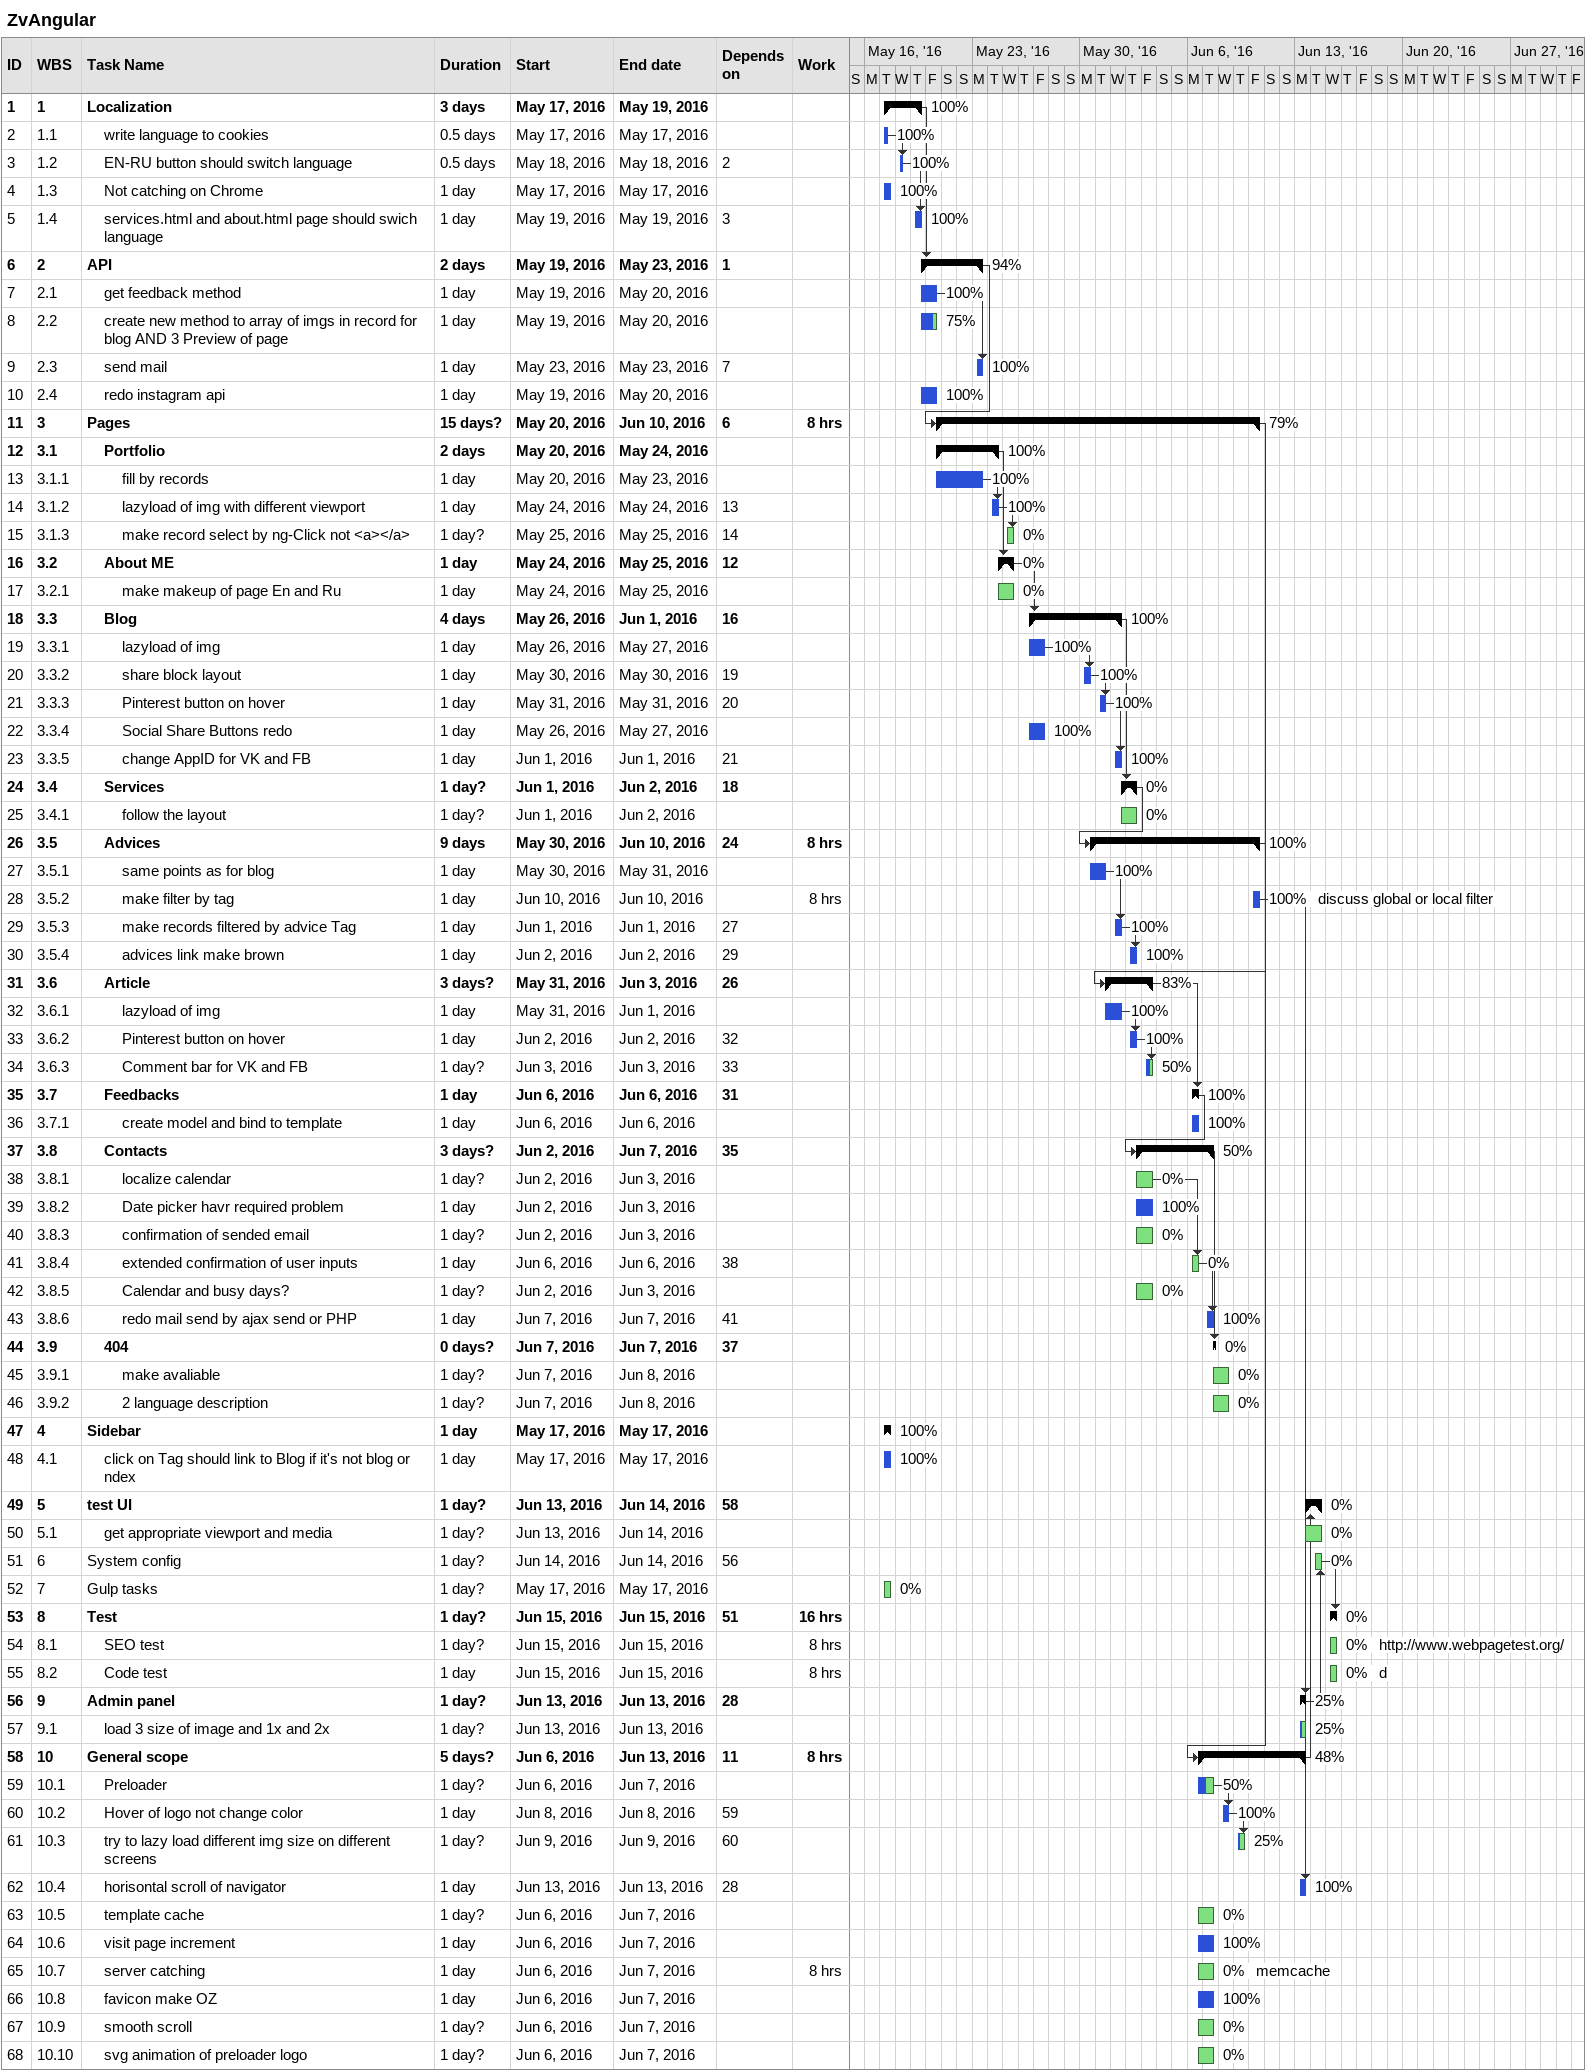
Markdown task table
ZvAngular

| ID | WBS | Task | Duration | Start | Finish | Predecessors | Resources | % complete | Work (h) |
|---|---|---|---|---|---|---|---|---|---|
| 1 | 1 | **Localization** | 3d | 2016-05-17 | 2016-05-19 |  |  | 100 |  |
| 2 | 1.1 | write language to cookies | 0.5d | 2016-05-17 | 2016-05-17 |  |  | 100 |  |
| 3 | 1.2 | EN-RU button should switch language | 0.5d | 2016-05-18 | 2016-05-18 | 2 |  | 100 |  |
| 4 | 1.3 | Not catching on Chrome | 1d | 2016-05-17 | 2016-05-17 |  |  | 100 |  |
| 5 | 1.4 | services.html and about.html page should swich language | 1d | 2016-05-19 | 2016-05-19 | 3 |  | 100 |  |
| 6 | 2 | **API** | 2d | 2016-05-19 | 2016-05-23 | 1 |  | 94 |  |
| 7 | 2.1 | get feedback method | 1d | 2016-05-19 | 2016-05-20 |  |  | 100 |  |
| 8 | 2.2 | create new method to array of imgs in record for blog AND 3 Preview of page | 1d | 2016-05-19 | 2016-05-20 |  |  | 75 |  |
| 9 | 2.3 | send mail | 1d | 2016-05-23 | 2016-05-23 | 7 |  | 100 |  |
| 10 | 2.4 | redo instagram api | 1d | 2016-05-19 | 2016-05-20 |  |  | 100 |  |
| 11 | 3 | **Pages** | 15d? | 2016-05-20 | 2016-06-10 | 6 |  | 79 | 8 |
| 12 | 3.1 | **Portfolio** | 2d | 2016-05-20 | 2016-05-24 |  |  | 100 |  |
| 13 | 3.1.1 | fill by records | 1d | 2016-05-20 | 2016-05-23 |  |  | 100 |  |
| 14 | 3.1.2 | lazyload of img with different viewport | 1d | 2016-05-24 | 2016-05-24 | 13 |  | 100 |  |
| 15 | 3.1.3 | make record select by ng-Click not <a></a> | 1d? | 2016-05-25 | 2016-05-25 | 14 |  | 0 |  |
| 16 | 3.2 | **About ME** | 1d | 2016-05-24 | 2016-05-25 | 12 |  | 0 |  |
| 17 | 3.2.1 | make makeup of page En and Ru | 1d | 2016-05-24 | 2016-05-25 |  |  | 0 |  |
| 18 | 3.3 | **Blog** | 4d | 2016-05-26 | 2016-06-01 | 16 |  | 100 |  |
| 19 | 3.3.1 | lazyload of img | 1d | 2016-05-26 | 2016-05-27 |  |  | 100 |  |
| 20 | 3.3.2 | share block layout | 1d | 2016-05-30 | 2016-05-30 | 19 |  | 100 |  |
| 21 | 3.3.3 | Pinterest button on hover | 1d | 2016-05-31 | 2016-05-31 | 20 |  | 100 |  |
| 22 | 3.3.4 | Social Share Buttons redo | 1d | 2016-05-26 | 2016-05-27 |  |  | 100 |  |
| 23 | 3.3.5 | change AppID for VK and FB | 1d | 2016-06-01 | 2016-06-01 | 21 |  | 100 |  |
| 24 | 3.4 | **Services** | 1d? | 2016-06-01 | 2016-06-02 | 18 |  | 0 |  |
| 25 | 3.4.1 | follow the layout | 1d? | 2016-06-01 | 2016-06-02 |  |  | 0 |  |
| 26 | 3.5 | **Advices** | 9d | 2016-05-30 | 2016-06-10 | 24 |  | 100 | 8 |
| 27 | 3.5.1 | same points as for blog | 1d | 2016-05-30 | 2016-05-31 |  |  | 100 |  |
| 28 | 3.5.2 | make filter by tag | 1d | 2016-06-10 | 2016-06-10 |  | discuss global or local filter | 100 | 8 |
| 29 | 3.5.3 | make records filtered by advice Tag | 1d | 2016-06-01 | 2016-06-01 | 27 |  | 100 |  |
| 30 | 3.5.4 | advices link make brown | 1d | 2016-06-02 | 2016-06-02 | 29 |  | 100 |  |
| 31 | 3.6 | **Article** | 3d? | 2016-05-31 | 2016-06-03 | 26 |  | 83 |  |
| 32 | 3.6.1 | lazyload of img | 1d | 2016-05-31 | 2016-06-01 |  |  | 100 |  |
| 33 | 3.6.2 | Pinterest button on hover | 1d | 2016-06-02 | 2016-06-02 | 32 |  | 100 |  |
| 34 | 3.6.3 | Comment bar for VK and FB | 1d? | 2016-06-03 | 2016-06-03 | 33 |  | 50 |  |
| 35 | 3.7 | **Feedbacks** | 1d | 2016-06-06 | 2016-06-06 | 31 |  | 100 |  |
| 36 | 3.7.1 | create model and bind to template | 1d | 2016-06-06 | 2016-06-06 |  |  | 100 |  |
| 37 | 3.8 | **Contacts** | 3d? | 2016-06-02 | 2016-06-07 | 35 |  | 50 |  |
| 38 | 3.8.1 | localize calendar | 1d? | 2016-06-02 | 2016-06-03 |  |  | 0 |  |
| 39 | 3.8.2 | Date picker havr required problem | 1d | 2016-06-02 | 2016-06-03 |  |  | 100 |  |
| 40 | 3.8.3 | confirmation of sended email | 1d? | 2016-06-02 | 2016-06-03 |  |  | 0 |  |
| 41 | 3.8.4 | extended confirmation of user inputs | 1d | 2016-06-06 | 2016-06-06 | 38 |  | 0 |  |
| 42 | 3.8.5 | Calendar and busy days? | 1d? | 2016-06-02 | 2016-06-03 |  |  | 0 |  |
| 43 | 3.8.6 | redo mail send by ajax send or PHP | 1d | 2016-06-07 | 2016-06-07 | 41 |  | 100 |  |
| 44 | 3.9 | **404** | 0d? | 2016-06-07 | 2016-06-07 | 37 |  | 0 |  |
| 45 | 3.9.1 | make avaliable | 1d? | 2016-06-07 | 2016-06-08 |  |  | 0 |  |
| 46 | 3.9.2 | 2 language description | 1d? | 2016-06-07 | 2016-06-08 |  |  | 0 |  |
| 47 | 4 | **Sidebar** | 1d | 2016-05-17 | 2016-05-17 |  |  | 100 |  |
| 48 | 4.1 | click on Tag should link to Blog if it's not blog or ndex | 1d | 2016-05-17 | 2016-05-17 |  |  | 100 |  |
| 49 | 5 | **test UI** | 1d? | 2016-06-13 | 2016-06-14 | 58 |  | 0 |  |
| 50 | 5.1 | get appropriate viewport and media | 1d? | 2016-06-13 | 2016-06-14 |  |  | 0 |  |
| 51 | 6 | System config | 1d? | 2016-06-14 | 2016-06-14 | 56 |  | 0 |  |
| 52 | 7 | Gulp tasks | 1d? | 2016-05-17 | 2016-05-17 |  |  | 0 |  |
| 53 | 8 | **Test** | 1d? | 2016-06-15 | 2016-06-15 | 51 |  | 0 | 16 |
| 54 | 8.1 | SEO test | 1d? | 2016-06-15 | 2016-06-15 |  | http://www.webpagetest.org/ | 0 | 8 |
| 55 | 8.2 | Code test | 1d | 2016-06-15 | 2016-06-15 |  | d | 0 | 8 |
| 56 | 9 | **Admin panel** | 1d? | 2016-06-13 | 2016-06-13 | 28 |  | 25 |  |
| 57 | 9.1 | load 3 size of image and 1x and 2x | 1d? | 2016-06-13 | 2016-06-13 |  |  | 25 |  |
| 58 | 10 | **General scope** | 5d? | 2016-06-06 | 2016-06-13 | 11 |  | 48 | 8 |
| 59 | 10.1 | Preloader | 1d? | 2016-06-06 | 2016-06-07 |  |  | 50 |  |
| 60 | 10.2 | Hover of logo not change color | 1d | 2016-06-08 | 2016-06-08 | 59 |  | 100 |  |
| 61 | 10.3 | try to lazy load different img size on different screens | 1d? | 2016-06-09 | 2016-06-09 | 60 |  | 25 |  |
| 62 | 10.4 | horisontal scroll of navigator | 1d | 2016-06-13 | 2016-06-13 | 28 |  | 100 |  |
| 63 | 10.5 | template cache | 1d? | 2016-06-06 | 2016-06-07 |  |  | 0 |  |
| 64 | 10.6 | visit page increment | 1d | 2016-06-06 | 2016-06-07 |  |  | 100 |  |
| 65 | 10.7 | server catching | 1d | 2016-06-06 | 2016-06-07 |  | memcache | 0 | 8 |
| 66 | 10.8 | favicon make OZ | 1d | 2016-06-06 | 2016-06-07 |  |  | 100 |  |
| 67 | 10.9 | smooth scroll | 1d? | 2016-06-06 | 2016-06-07 |  |  | 0 |  |
| 68 | 10.10 | svg animation of preloader logo | 1d? | 2016-06-06 | 2016-06-07 |  |  | 0 |  |
